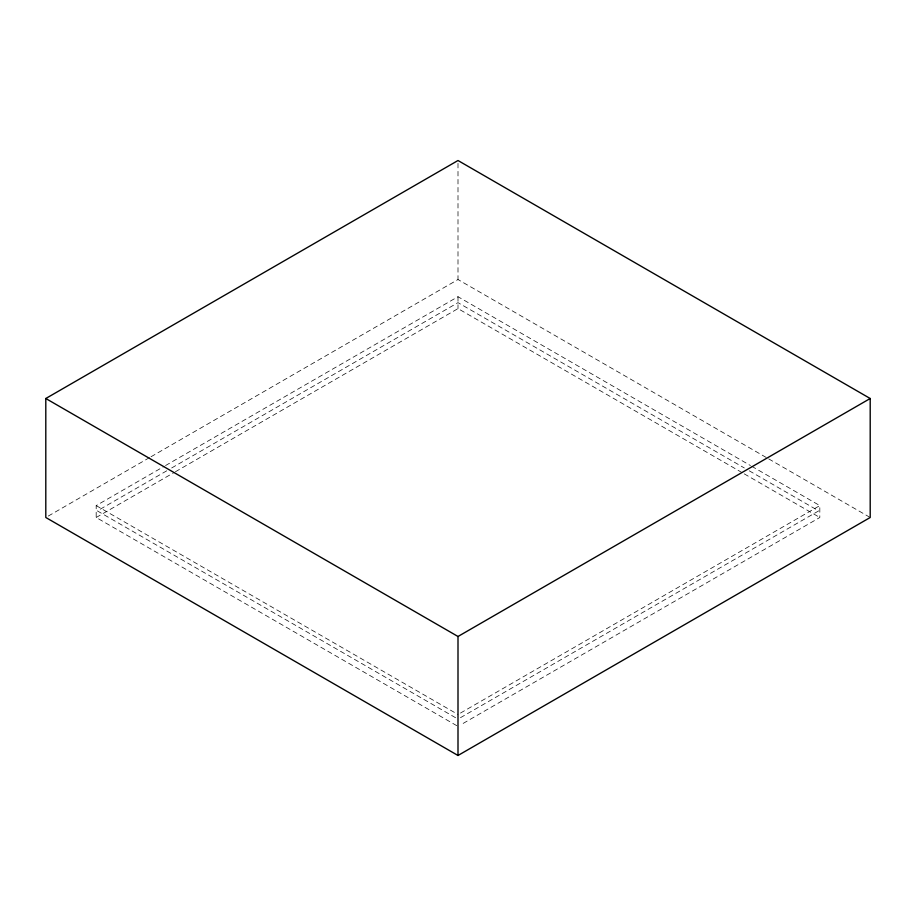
<?xml version="1.0" encoding="UTF-8"?>
<svg xmlns="http://www.w3.org/2000/svg" width="916" height="916" viewBox="0 0 916 916"><rect width="100%" height="100%" fill="white"/><g stroke="black" fill="none" stroke-linecap="round" stroke-linejoin="round"><path stroke-width="0.69" stroke-dasharray="4.58 3.44" d="M48.273 516.063L149.777 457.462M151.014 456.752L458 279.517L767.459 458.183M456.763 725.678L96.18 517.494L96.18 505.598L164.33 466.255M165.567 465.534L458 296.704L750.433 465.534M166.735 470.813L97.325 510.888L458 719.117M171.693 467.95L458 302.646L744.307 467.95M96.18 517.494L174.246 472.427M175.483 471.706L458 308.6L742.99 473.137M460.473 713.06L819.82 505.598L819.82 517.494L460.473 724.957M460.473 717.686L818.675 510.888L749.265 470.813M768.696 458.893L870.2 517.494M751.67 466.255L819.82 505.598M744.239 473.858L819.82 517.494M96.18 505.598L458 714.491M458 163.357L458 279.517M458 296.704L458 308.6"/><path stroke-width="1.37" d="M45.8 398.506L458 160.518L870.2 398.506L870.2 517.494L458 755.482L45.8 517.494L45.8 398.506L458 636.483L870.2 398.506M458 636.483L458 755.482"/></g></svg>
